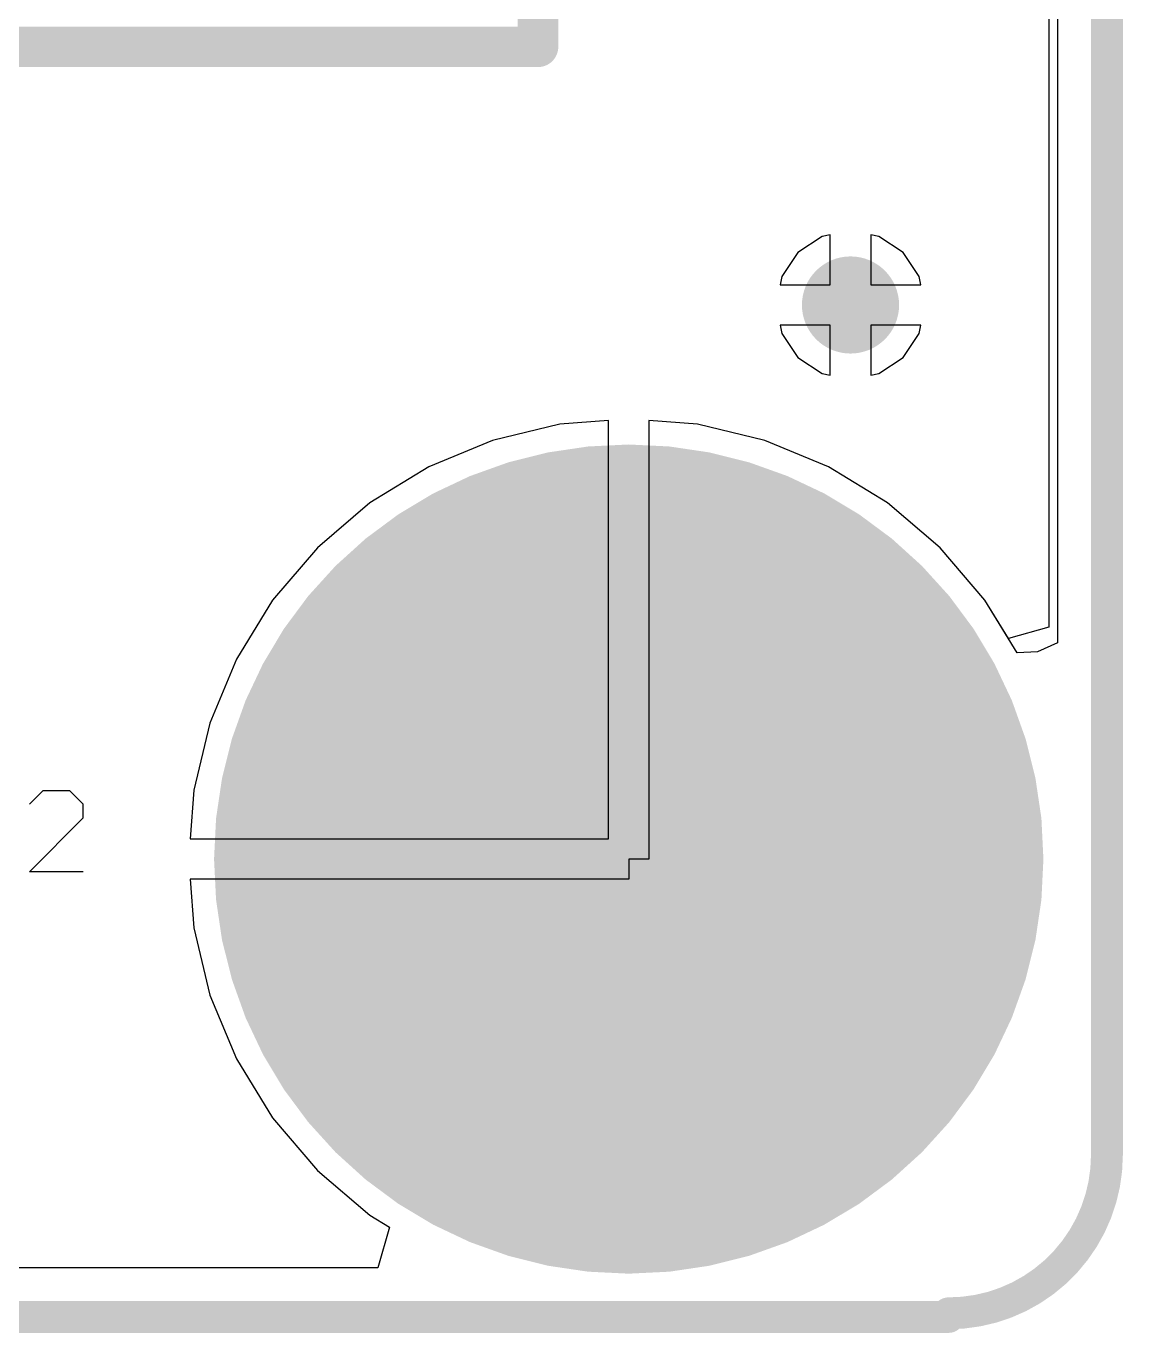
# Model space of a CAD drawing. Header units: millimetres. Extents: x -48 to 118, y -9 to 132.
# Drawn here: x 111.06 to 117.94, y 43.97 to 52.17 of the extents above; entities that cross this region are included whole.
import ezdxf

# ---------------------------------------------------------------- set-up
doc = ezdxf.new("R2010")
doc.units = ezdxf.units.MM
for name, color, linetype in [('BottomLayer', 5, 'Continuous'), ('BottomSolder', 6, 'Continuous'), ('KeepOutLayer', 6, 'Continuous'), ('MultiLayer', 9, 'Continuous'), ('PadHoleLayer', 156, 'Continuous'), ('TopLayer', 1, 'Continuous'), ('TopOverlay', 2, 'Continuous'), ('TopSolder', 216, 'Continuous'), ('ViaHoleLayer', 16, 'Continuous')]:
    doc.layers.add(name, color=color, linetype=linetype)

# ---------------------------------------------------------------- blocks, each defined once
blk = doc.blocks.new('A33_CORE2_52')
at = {"layer": 'TopOverlay', "const_width": 0.254}
for points in [[(58.7, -30.765), (58.7, 6.635)], [(1.3, -30.765), (58.7, -30.765)]]:
    blk.add_lwpolyline(points, dxfattribs=at)
at = {"layer": 'TopOverlay', "const_width": 0.127}
blk.add_lwpolyline([(58.6365, -30.765, 1), (58.7635, -30.765, 1)], format="xyb", close=True, dxfattribs=at)
blk.add_lwpolyline([(58.6365, -30.765, 1), (58.7635, -30.765, 1)], format="xyb", close=True, dxfattribs=at)

msp = doc.modelspace()

# ---------------------------------------------------------------- linework, layer by layer
at = {"layer": 'BottomLayer'}
for p, q in [((117.5298, 82.4196), (117.5298, 48.2986)), ((117.475, 82.3555), (117.475, 48.3974)), ((116.052, 50.8497), (115.9008, 50.7486)), ((116.052, 50.8497), (115.9008, 50.7486)), ((116.1034, 50.8599), (116.052, 50.8497)), ((116.1034, 50.8599), (116.052, 50.8497)), ((116.1034, 50.546), (116.1034, 50.8599)), ((116.1034, 50.546), (116.1034, 50.8599)), ((116.4088, 50.8497), (116.3574, 50.8599)), ((116.3574, 50.8599), (116.3574, 50.546)), ((116.4088, 50.8497), (116.3574, 50.8599)), ((116.3574, 50.8599), (116.3574, 50.546)), ((116.56, 50.7486), (116.4088, 50.8497)), ((116.56, 50.7486), (116.4088, 50.8497)), ((115.9008, 50.7486), (115.7997, 50.5974)), ((115.9008, 50.7486), (115.7997, 50.5974)), ((116.6611, 50.5974), (116.56, 50.7486)), ((116.6611, 50.5974), (116.56, 50.7486)), ((115.7997, 50.5974), (115.7895, 50.546)), ((115.7997, 50.5974), (115.7895, 50.546)), ((116.6713, 50.546), (116.6611, 50.5974)), ((116.6713, 50.546), (116.6611, 50.5974)), ((115.7895, 50.546), (116.1034, 50.546)), ((115.7895, 50.546), (116.1034, 50.546)), ((116.3574, 50.546), (116.6713, 50.546)), ((116.3574, 50.546), (116.6713, 50.546)), ((116.1034, 50.292), (115.7895, 50.292)), ((115.7895, 50.292), (115.7997, 50.2406)), ((116.1034, 50.292), (115.7895, 50.292)), ((115.7895, 50.292), (115.7997, 50.2406)), ((116.1034, 49.9781), (116.1034, 50.292)), ((116.1034, 49.9781), (116.1034, 50.292)), ((116.6713, 50.292), (116.3574, 50.292)), ((116.3574, 50.292), (116.3574, 49.9781)), ((116.6713, 50.292), (116.3574, 50.292)), ((116.3574, 50.292), (116.3574, 49.9781)), ((116.6611, 50.2406), (116.6713, 50.292)), ((116.6611, 50.2406), (116.6713, 50.292)), ((115.7997, 50.2406), (115.9008, 50.0894)), ((115.7997, 50.2406), (115.9008, 50.0894)), ((116.56, 50.0894), (116.6611, 50.2406)), ((116.56, 50.0894), (116.6611, 50.2406)), ((115.9008, 50.0894), (116.052, 49.9883)), ((115.9008, 50.0894), (116.052, 49.9883)), ((116.4088, 49.9883), (116.56, 50.0894)), ((116.4088, 49.9883), (116.56, 50.0894)), ((116.052, 49.9883), (116.1034, 49.9781)), ((116.052, 49.9883), (116.1034, 49.9781)), ((116.3574, 49.9781), (116.4088, 49.9883)), ((116.3574, 49.9781), (116.4088, 49.9883)), ((114.712, 49.6945), (114.4068, 49.6705)), ((114.712, 49.6945), (114.4068, 49.6705)), ((114.712, 47.069), (114.712, 49.6945)), ((114.712, 47.069), (114.712, 49.6945)), ((115.2711, 49.6705), (114.966, 49.6945)), ((114.966, 49.6945), (114.966, 46.942)), ((115.2711, 49.6705), (114.966, 49.6945)), ((114.966, 49.6945), (114.966, 46.942)), ((114.4068, 49.6705), (113.9853, 49.5693)), ((114.4068, 49.6705), (113.9853, 49.5693)), ((115.6927, 49.5693), (115.2711, 49.6705)), ((115.6927, 49.5693), (115.2711, 49.6705)), ((113.9853, 49.5693), (113.5848, 49.4034)), ((113.9853, 49.5693), (113.5848, 49.4034)), ((116.0931, 49.4034), (115.6927, 49.5693)), ((116.0931, 49.4034), (115.6927, 49.5693)), ((113.5848, 49.4034), (113.2152, 49.1769)), ((113.5848, 49.4034), (113.2152, 49.1769)), ((116.4628, 49.1769), (116.0931, 49.4034)), ((116.4628, 49.1769), (116.0931, 49.4034)), ((113.2152, 49.1769), (112.8856, 48.8954)), ((113.2152, 49.1769), (112.8856, 48.8954)), ((116.7924, 48.8954), (116.4628, 49.1769)), ((116.7924, 48.8954), (116.4628, 49.1769)), ((112.8856, 48.8954), (112.6041, 48.5658)), ((112.8856, 48.8954), (112.6041, 48.5658)), ((117.0739, 48.5658), (116.7924, 48.8954)), ((117.0739, 48.5658), (116.7924, 48.8954)), ((112.6041, 48.5658), (112.3776, 48.1961)), ((112.6041, 48.5658), (112.3776, 48.1961)), ((117.2758, 48.2362), (117.0739, 48.5658)), ((117.221, 48.3257), (117.0739, 48.5658)), ((117.475, 48.3974), (117.221, 48.3257)), ((117.5298, 48.2986), (117.403, 48.242)), ((117.403, 48.242), (117.2758, 48.2362)), ((112.3776, 48.1961), (112.2117, 47.7957)), ((112.3776, 48.1961), (112.2117, 47.7957)), ((112.2117, 47.7957), (112.1105, 47.3741)), ((112.2117, 47.7957), (112.1105, 47.3741)), ((112.1105, 47.3741), (112.0865, 47.069)), ((112.1105, 47.3741), (112.0865, 47.069)), ((112.0865, 47.069), (114.712, 47.069)), ((112.0865, 47.069), (114.712, 47.069)), ((114.966, 46.942), (114.839, 46.942)), ((114.839, 46.942), (114.839, 46.815)), ((114.966, 46.942), (114.839, 46.942)), ((114.839, 46.942), (114.839, 46.815)), ((114.839, 46.815), (112.0865, 46.815)), ((112.0865, 46.815), (112.1105, 46.5098)), ((114.839, 46.815), (112.0865, 46.815)), ((112.0865, 46.815), (112.1105, 46.5098)), ((112.1105, 46.5098), (112.2117, 46.0883)), ((112.1105, 46.5098), (112.2117, 46.0883)), ((112.2117, 46.0883), (112.3776, 45.6878)), ((112.2117, 46.0883), (112.3776, 45.6878)), ((112.3776, 45.6878), (112.6041, 45.3182)), ((112.3776, 45.6878), (112.6041, 45.3182)), ((112.6041, 45.3182), (112.8856, 44.9886)), ((112.6041, 45.3182), (112.8856, 44.9886)), ((112.8856, 44.9886), (113.2152, 44.7071)), ((112.8856, 44.9886), (113.2152, 44.7071)), ((113.2152, 44.7071), (113.3375, 44.6321)), ((113.2152, 44.7071), (113.3375, 44.6321)), ((113.3375, 44.6321), (113.2659, 44.3781)), ((113.3375, 44.6321), (113.2659, 44.3781)), ((113.2659, 44.3781), (104.629, 44.3781)), ((113.2659, 44.3781), (104.629, 44.3781))]:
    msp.add_line(p, q, dxfattribs=at)
for points, const_width in [([(116.1288, 50.419, 1), (116.332, 50.419, 1)], 0.2032), ([(113.589, 46.942, 1), (116.089, 46.942, 1)], 2.5)]:
    msp.add_lwpolyline(points, format="xyb", close=True, dxfattribs=dict(at, const_width=const_width))
at = {"layer": 'BottomSolder'}
for points, const_width in [([(116.078, 50.419, 1), (116.3828, 50.419, 1)], 0.3048), ([(113.5382, 46.942, 1), (116.1398, 46.942, 1)], 2.6016)]:
    msp.add_lwpolyline(points, format="xyb", close=True, dxfattribs=dict(at, const_width=const_width))
at = {"layer": 'KeepOutLayer', "const_width": 0.2}
for points in [[(117.839, 45.085), (117.839, 98.806)], [(46.339, 44.069), (116.8457, 44.069)]]:
    msp.add_lwpolyline(points, dxfattribs=at)
msp.add_lwpolyline([(117.839, 45.085, -0.414214), (116.8457, 44.0917)], format="xyb", dxfattribs=at)
at = {"layer": 'KeepOutLayer', "const_width": 0.1}
for points in [[(117.789, 45.085, 1), (117.889, 45.085, 1)], [(117.789, 45.085, 1), (117.889, 45.085, 1)], [(116.7957, 44.0917, 1), (116.8957, 44.0917, 1)], [(116.7957, 44.069, 1), (116.8957, 44.069, 1)]]:
    msp.add_lwpolyline(points, format="xyb", close=True, dxfattribs=at)
at = {"layer": 'MultiLayer'}
for points, const_width in [([(116.1288, 50.419, 1), (116.332, 50.419, 1)], 0.2032), ([(113.589, 46.942, 1), (116.089, 46.942, 1)], 2.5)]:
    msp.add_lwpolyline(points, format="xyb", close=True, dxfattribs=dict(at, const_width=const_width))
at = {"layer": 'PadHoleLayer', "const_width": 1.5}
msp.add_lwpolyline([(114.089, 46.942, 1), (115.589, 46.942, 1)], format="xyb", close=True, dxfattribs=at)
at = {"layer": 'TopLayer'}
for p, q in [((117.5298, 82.4196), (117.5298, 48.2986)), ((116.052, 50.8497), (115.9008, 50.7486)), ((116.1034, 50.8599), (116.052, 50.8497)), ((116.1034, 50.546), (116.1034, 50.8599)), ((116.4088, 50.8497), (116.3574, 50.8599)), ((116.3574, 50.8599), (116.3574, 50.546)), ((116.56, 50.7486), (116.4088, 50.8497)), ((115.9008, 50.7486), (115.7997, 50.5974)), ((116.6611, 50.5974), (116.56, 50.7486)), ((115.7997, 50.5974), (115.7895, 50.546)), ((116.6713, 50.546), (116.6611, 50.5974)), ((115.7895, 50.546), (116.1034, 50.546)), ((116.3574, 50.546), (116.6713, 50.546)), ((116.1034, 50.292), (115.7895, 50.292)), ((115.7895, 50.292), (115.7997, 50.2406)), ((116.1034, 49.9781), (116.1034, 50.292)), ((116.6713, 50.292), (116.3574, 50.292)), ((116.3574, 50.292), (116.3574, 49.9781)), ((116.6611, 50.2406), (116.6713, 50.292)), ((115.7997, 50.2406), (115.9008, 50.0894)), ((116.56, 50.0894), (116.6611, 50.2406)), ((115.9008, 50.0894), (116.052, 49.9883)), ((116.4088, 49.9883), (116.56, 50.0894)), ((116.052, 49.9883), (116.1034, 49.9781)), ((116.3574, 49.9781), (116.4088, 49.9883)), ((114.712, 49.6945), (114.4068, 49.6705)), ((114.712, 47.069), (114.712, 49.6945)), ((115.2711, 49.6705), (114.966, 49.6945)), ((114.966, 49.6945), (114.966, 46.942)), ((114.4068, 49.6705), (113.9853, 49.5693)), ((115.6927, 49.5693), (115.2711, 49.6705)), ((113.9853, 49.5693), (113.5848, 49.4034)), ((116.0931, 49.4034), (115.6927, 49.5693)), ((113.5848, 49.4034), (113.2152, 49.1769)), ((116.4628, 49.1769), (116.0931, 49.4034)), ((113.2152, 49.1769), (112.8856, 48.8954)), ((116.7924, 48.8954), (116.4628, 49.1769)), ((112.8856, 48.8954), (112.6041, 48.5658)), ((117.0739, 48.5658), (116.7924, 48.8954)), ((112.6041, 48.5658), (112.3776, 48.1961)), ((117.2758, 48.2362), (117.0739, 48.5658)), ((117.5298, 48.2986), (117.403, 48.242)), ((117.403, 48.242), (117.2758, 48.2362)), ((112.3776, 48.1961), (112.2117, 47.7957)), ((112.2117, 47.7957), (112.1105, 47.3741)), ((112.1105, 47.3741), (112.0865, 47.069)), ((112.0865, 47.069), (114.712, 47.069)), ((114.966, 46.942), (114.839, 46.942)), ((114.839, 46.942), (114.839, 46.815)), ((114.839, 46.815), (112.0865, 46.815)), ((112.0865, 46.815), (112.1105, 46.5098)), ((112.1105, 46.5098), (112.2117, 46.0883)), ((112.2117, 46.0883), (112.3776, 45.6878)), ((112.3776, 45.6878), (112.6041, 45.3182)), ((112.6041, 45.3182), (112.8856, 44.9886)), ((112.8856, 44.9886), (113.2152, 44.7071)), ((113.2152, 44.7071), (113.3375, 44.6321)), ((113.3375, 44.6321), (113.2659, 44.3781)), ((113.2659, 44.3781), (104.7586, 44.3781))]:
    msp.add_line(p, q, dxfattribs=at)
for points, const_width in [([(116.1288, 50.419, 1), (116.332, 50.419, 1)], 0.2032), ([(113.589, 46.942, 1), (116.089, 46.942, 1)], 2.5)]:
    msp.add_lwpolyline(points, format="xyb", close=True, dxfattribs=dict(at, const_width=const_width))
at = {"layer": 'TopOverlay'}
for p, q in [((111.1633, 47.3708), (111.0787, 47.2862)), ((111.3326, 47.3708), (111.1633, 47.3708)), ((111.4172, 47.2862), (111.3326, 47.3708)), ((111.4172, 47.2016), (111.4172, 47.2862)), ((111.0787, 46.863), (111.4172, 47.2016)), ((111.4172, 46.863), (111.0787, 46.863))]:
    msp.add_line(p, q, dxfattribs=at)
at = {"layer": 'TopSolder'}
for points, const_width in [([(116.078, 50.419, 1), (116.3828, 50.419, 1)], 0.3048), ([(113.5382, 46.942, 1), (116.1398, 46.942, 1)], 2.6016)]:
    msp.add_lwpolyline(points, format="xyb", close=True, dxfattribs=dict(at, const_width=const_width))
at = {"layer": 'ViaHoleLayer', "const_width": 0.1016}
msp.add_lwpolyline([(116.1796, 50.419, 1), (116.2812, 50.419, 1)], format="xyb", close=True, dxfattribs=at)

# ---------------------------------------------------------------- block references
msp.add_blockref('A33_CORE2_52', (55.57, 82.804))

doc.saveas('drawing.dxf')
